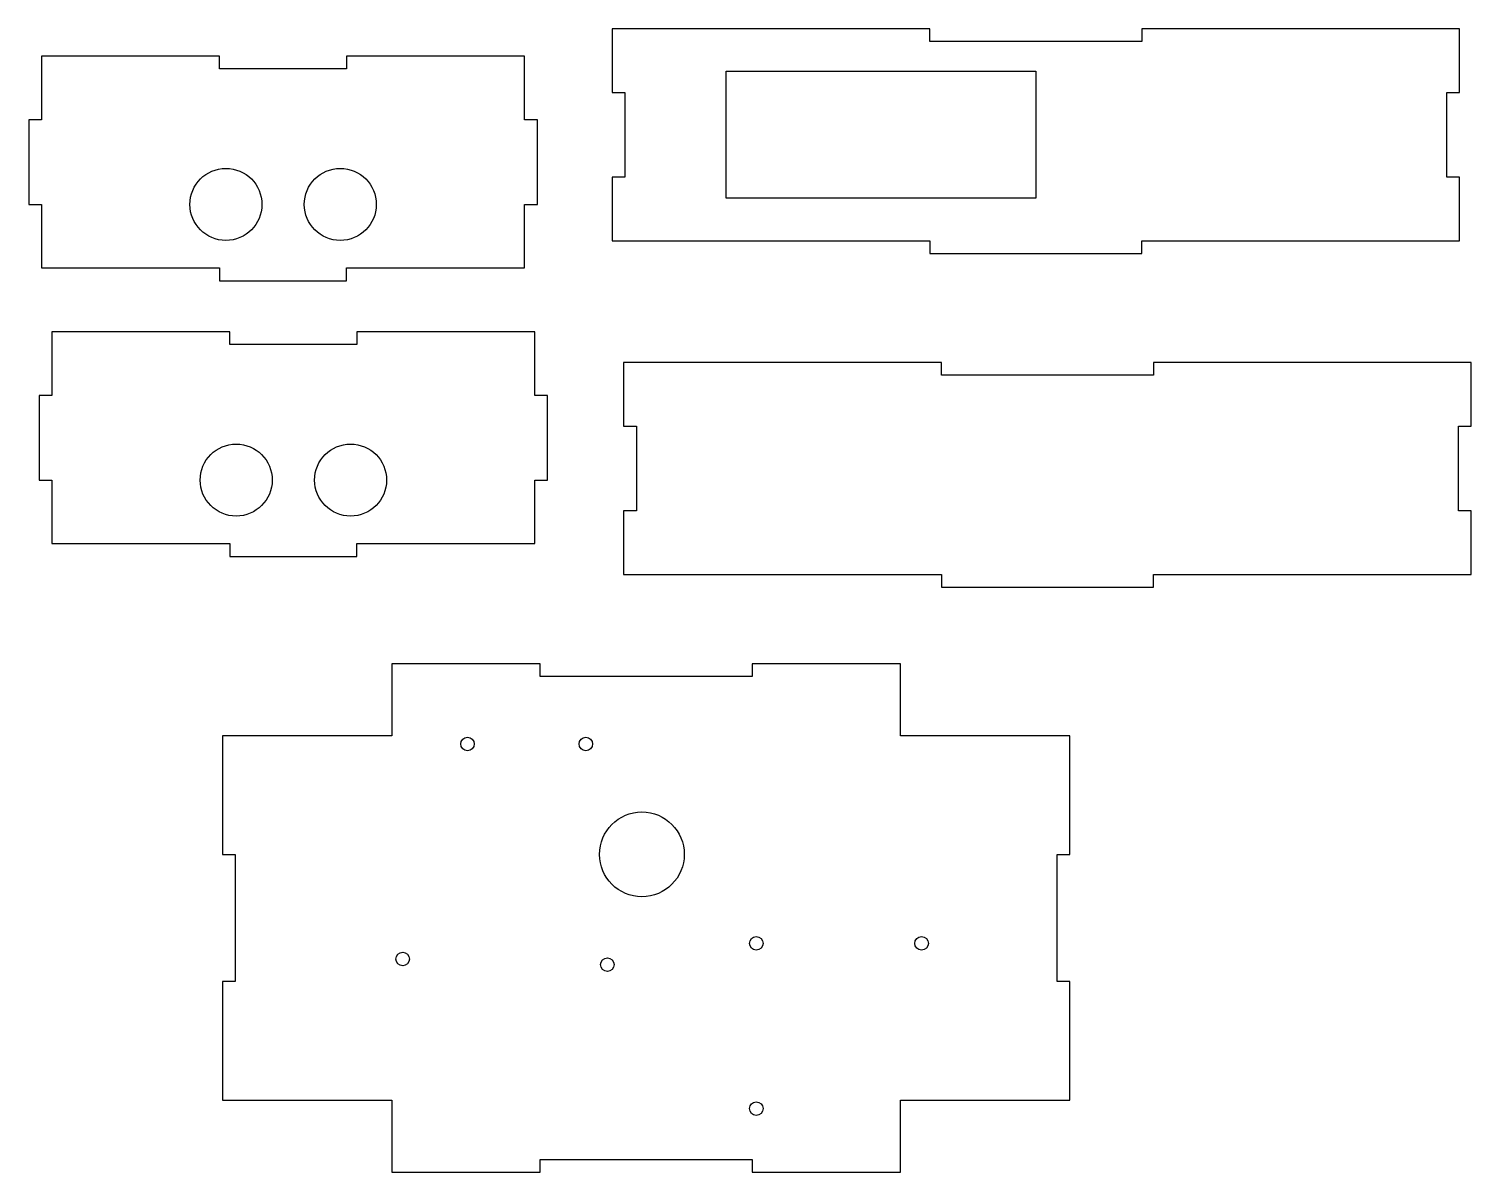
# Model space of a CAD drawing. Header units: millimetres. Extents: x 1846 to 2186, y 1280 to 1550.
import ezdxf

# ---------------------------------------------------------------- set-up
doc = ezdxf.new("R2010")
doc.units = ezdxf.units.MM
doc.layers.add('외형선', color=3, linetype='Continuous')

msp = doc.modelspace()

# ---------------------------------------------------------------- linework, layer by layer
at = {"layer": '외형선'}
for p, q in [((1983.36, 1550.26), (1983.36, 1535.26)), ((2058.36, 1550.26), (1983.36, 1550.26)), ((2058.36, 1547.26), (2058.36, 1550.26)), ((2108.36, 1550.26), (2108.36, 1547.26)), ((2183.36, 1550.26), (2108.36, 1550.26)), ((2183.36, 1535.26), (2183.36, 1550.26)), ((2108.36, 1547.26), (2058.36, 1547.26)), ((1890.71, 1543.82), (1848.71, 1543.82)), ((1848.71, 1543.82), (1848.71, 1528.82)), ((1890.71, 1540.82), (1890.71, 1543.82)), ((1962.71, 1543.82), (1920.71, 1543.82)), ((1920.71, 1543.82), (1920.71, 1540.82)), ((1962.71, 1528.82), (1962.71, 1543.82)), ((1920.71, 1540.82), (1890.71, 1540.82)), ((2010.26, 1540.26), (2083.36, 1540.26)), ((2010.26, 1510.26), (2010.26, 1540.26)), ((2083.36, 1540.26), (2083.36, 1510.26)), ((1983.36, 1535.26), (1986.36, 1535.26)), ((1986.36, 1535.26), (1986.36, 1515.26)), ((2180.36, 1535.26), (2183.36, 1535.26)), ((2180.36, 1515.26), (2180.36, 1535.26)), ((1845.71, 1528.82), (1845.71, 1508.82)), ((1848.71, 1528.82), (1845.71, 1528.82)), ((1965.71, 1528.82), (1962.71, 1528.82)), ((1965.71, 1508.82), (1965.71, 1528.82)), ((1983.36, 1515.26), (1983.36, 1500.26)), ((1986.36, 1515.26), (1983.36, 1515.26)), ((2183.36, 1515.26), (2180.36, 1515.26)), ((2183.36, 1500.26), (2183.36, 1515.26)), ((1845.71, 1508.82), (1848.71, 1508.82)), ((1848.71, 1508.82), (1848.71, 1493.82)), ((1962.71, 1493.82), (1962.71, 1508.82)), ((1962.71, 1508.82), (1965.71, 1508.82)), ((2083.36, 1510.26), (2010.26, 1510.26)), ((1983.36, 1500.26), (2058.36, 1500.26)), ((2058.36, 1500.26), (2058.36, 1497.26)), ((2108.36, 1497.26), (2108.36, 1500.26)), ((2108.36, 1500.26), (2183.36, 1500.26)), ((2058.36, 1497.26), (2108.36, 1497.26)), ((1848.71, 1493.82), (1890.71, 1493.82)), ((1890.71, 1493.82), (1890.71, 1490.82)), ((1890.71, 1490.82), (1920.71, 1490.82)), ((1920.71, 1490.82), (1920.71, 1493.82)), ((1920.71, 1493.82), (1962.71, 1493.82)), ((1893.14, 1478.76), (1851.14, 1478.76)), ((1851.14, 1478.76), (1851.14, 1463.76)), ((1893.14, 1475.76), (1893.14, 1478.76)), ((1965.14, 1478.76), (1923.14, 1478.76)), ((1923.14, 1478.76), (1923.14, 1475.76)), ((1965.14, 1463.76), (1965.14, 1478.76)), ((1923.14, 1475.76), (1893.14, 1475.76)), ((1986.08, 1471.51), (1986.08, 1456.51)), ((2061.08, 1471.51), (1986.08, 1471.51)), ((2061.08, 1468.51), (2061.08, 1471.51)), ((2111.08, 1471.51), (2111.08, 1468.51)), ((2186.08, 1471.51), (2111.08, 1471.51)), ((2186.08, 1456.51), (2186.08, 1471.51)), ((2111.08, 1468.51), (2061.08, 1468.51)), ((1848.14, 1463.76), (1848.14, 1443.76)), ((1851.14, 1463.76), (1848.14, 1463.76)), ((1968.14, 1463.76), (1965.14, 1463.76)), ((1968.14, 1443.76), (1968.14, 1463.76)), ((1986.08, 1456.51), (1989.08, 1456.51)), ((1989.08, 1456.51), (1989.08, 1436.51)), ((2183.08, 1456.51), (2186.08, 1456.51)), ((2183.08, 1436.51), (2183.08, 1456.51)), ((1848.14, 1443.76), (1851.14, 1443.76)), ((1851.14, 1443.76), (1851.14, 1428.76)), ((1965.14, 1428.76), (1965.14, 1443.76)), ((1965.14, 1443.76), (1968.14, 1443.76)), ((1986.08, 1436.51), (1986.08, 1421.51)), ((1989.08, 1436.51), (1986.08, 1436.51)), ((2186.08, 1436.51), (2183.08, 1436.51)), ((2186.08, 1421.51), (2186.08, 1436.51)), ((1851.14, 1428.76), (1893.14, 1428.76)), ((1893.14, 1428.76), (1893.14, 1425.76)), ((1923.14, 1425.76), (1923.14, 1428.76)), ((1923.14, 1428.76), (1965.14, 1428.76)), ((1893.14, 1425.76), (1923.14, 1425.76)), ((1986.08, 1421.51), (2061.08, 1421.51)), ((2061.08, 1421.51), (2061.08, 1418.51)), ((2111.08, 1418.51), (2111.08, 1421.51)), ((2111.08, 1421.51), (2186.08, 1421.51)), ((2061.08, 1418.51), (2111.08, 1418.51)), ((1931.38, 1400.42), (1931.38, 1383.42)), ((1966.38, 1400.42), (1931.38, 1400.42)), ((1966.38, 1397.42), (1966.38, 1400.42)), ((2051.38, 1400.42), (2016.38, 1400.42)), ((2016.38, 1400.42), (2016.38, 1397.42)), ((2051.38, 1383.42), (2051.38, 1400.42)), ((2016.38, 1397.42), (1966.38, 1397.42)), ((1931.38, 1383.42), (1891.38, 1383.42)), ((1891.38, 1383.42), (1891.38, 1355.42)), ((2091.38, 1383.42), (2051.38, 1383.42)), ((2091.38, 1355.42), (2091.38, 1383.42)), ((1891.38, 1355.42), (1894.38, 1355.42)), ((1894.38, 1355.42), (1894.38, 1325.42)), ((2088.38, 1355.42), (2091.38, 1355.42)), ((2088.38, 1325.42), (2088.38, 1355.42)), ((1891.38, 1325.42), (1891.38, 1297.42)), ((1894.38, 1325.42), (1891.38, 1325.42)), ((2091.38, 1325.42), (2088.38, 1325.42)), ((2091.38, 1297.42), (2091.38, 1325.42)), ((1891.38, 1297.42), (1931.38, 1297.42)), ((1931.38, 1297.42), (1931.38, 1280.42)), ((2051.38, 1280.42), (2051.38, 1297.42)), ((2051.38, 1297.42), (2091.38, 1297.42)), ((1966.38, 1280.42), (1966.38, 1283.42)), ((1966.38, 1283.42), (2016.38, 1283.42)), ((2016.38, 1283.42), (2016.38, 1280.42)), ((1931.38, 1280.42), (1966.38, 1280.42)), ((2016.38, 1280.42), (2051.38, 1280.42))]:
    msp.add_line(p, q, dxfattribs=at)
for centre, radius in [((1892.21, 1508.82), 8.5), ((1919.21, 1508.82), 8.5), ((1894.64, 1443.76), 8.5), ((1921.64, 1443.76), 8.5), ((1949.22, 1381.47), 1.6), ((1977.15, 1381.47), 1.6), ((1990.38, 1355.42), 10), ((2017.38, 1334.42), 1.6), ((2056.38, 1334.42), 1.6), ((1933.93, 1330.72), 1.6), ((1982.23, 1329.39), 1.6), ((2017.38, 1295.42), 1.6)]:
    msp.add_circle(centre, radius, dxfattribs=at)

doc.saveas('drawing.dxf')
